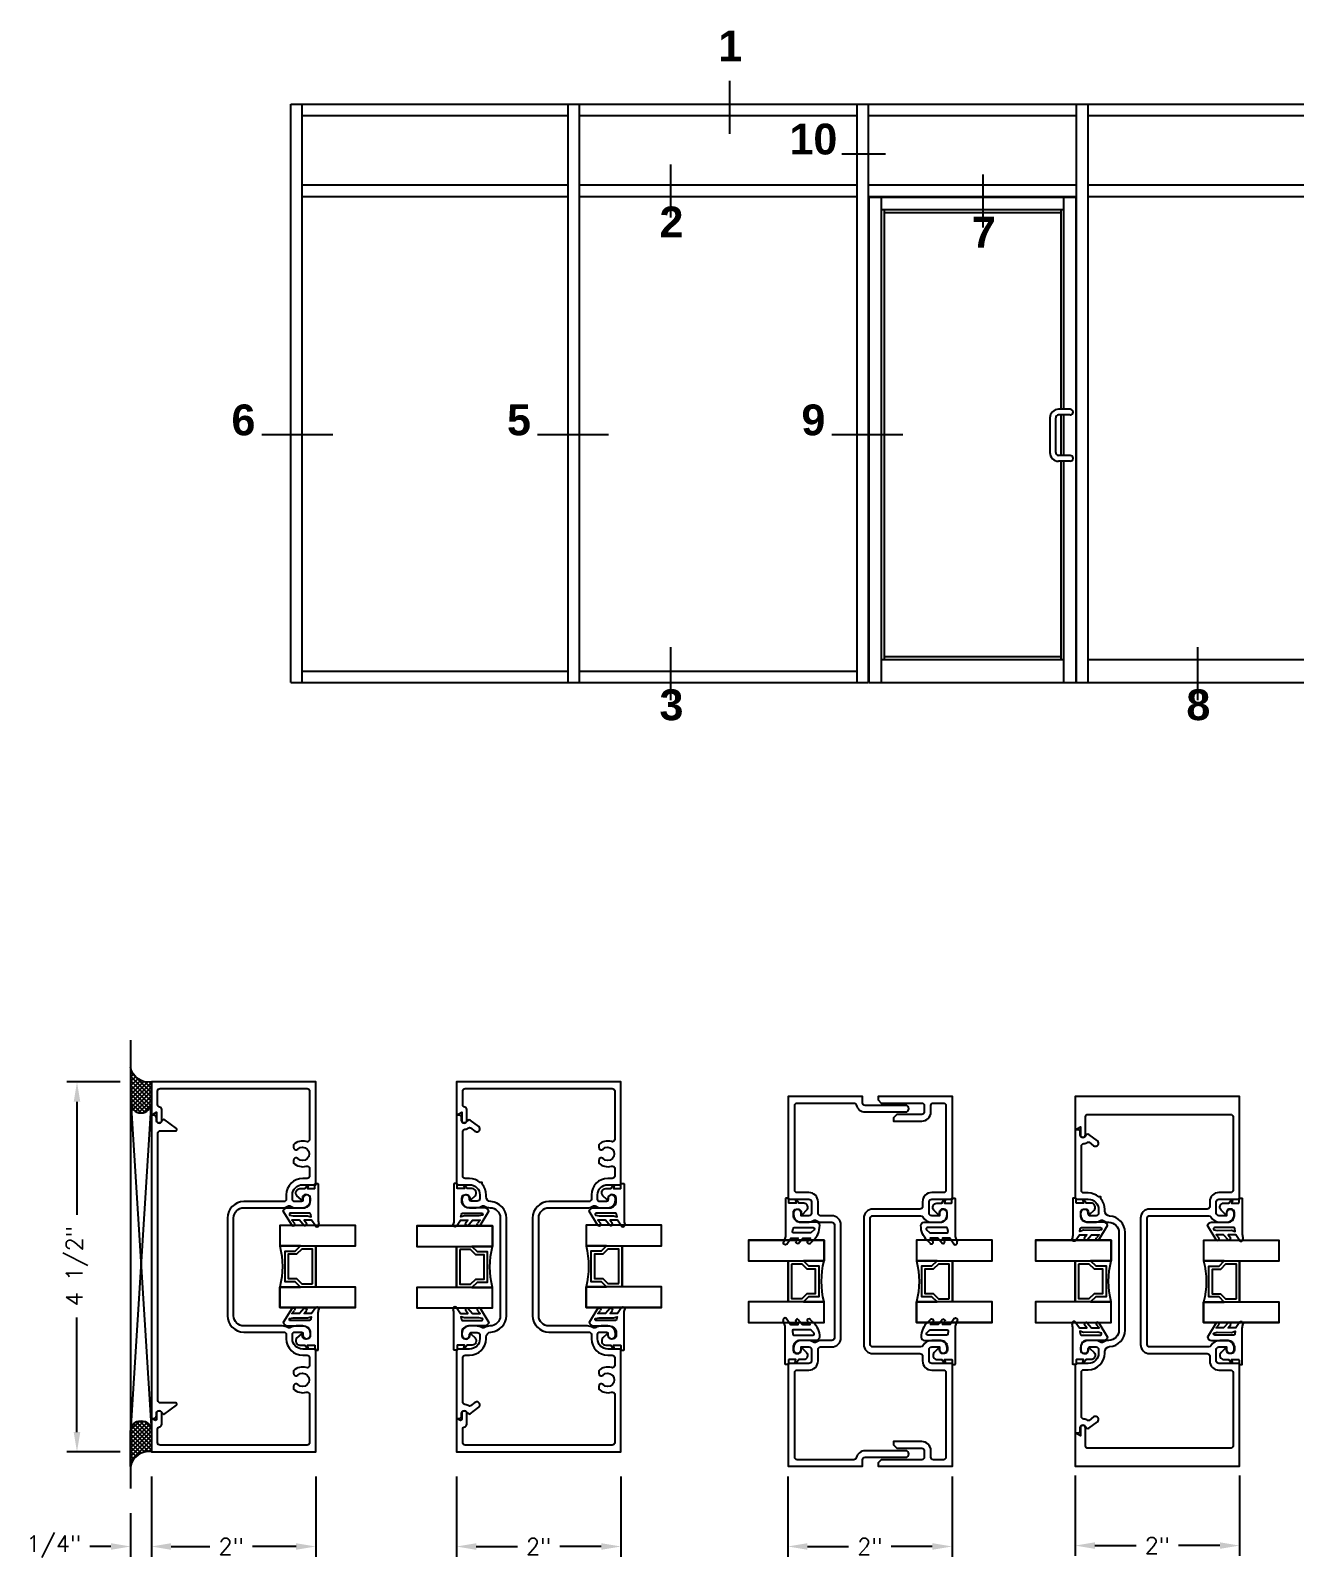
# Model space of a CAD drawing. Extents: x 0 to 139, y -24 to 89.
# Drawn here: x 30.022 to 33.866, y -4.443 to 0.202 of the extents above; entities that cross this region are included whole.
import ezdxf
from ezdxf.enums import TextEntityAlignment as Align

# ---------------------------------------------------------------- set-up
doc = ezdxf.new("R2010")
doc.units = 0
doc.header["$MEASUREMENT"] = 0
doc.layers.get('DEFPOINTS').update_dxf_attribs({"linetype": 'CONTINUOUS'})
for name, color, linetype in [('R-ANNO-DIMS', 3, 'CONTINUOUS'), ('R-ANNO-TEXT', 6, 'CONTINUOUS'), ('R-DET1', 4, 'CONTINUOUS'), ('R-DET2', 2, 'CONTINUOUS'), ('R-DET3', 5, 'CONTINUOUS'), ('R-OTLN', 1, 'CONTINUOUS'), ('R-PAT1', 5, 'CONTINUOUS')]:
    doc.layers.add(name, color=color, linetype=linetype)
doc.styles.get("Standard").update_dxf_attribs({"font": 'simplex'})
doc.styles.add('STYLE1', font='arialbd.ttf')
doc.dimstyles.new('1-4SIZE', dxfattribs={"dimtxt": 0.05, "dimasz": 0.06, "dimexe": 0.03125, "dimexo": 0.03125, "dimgap": 0.03125, "dimtad": 0, "dimdec": 5, "dimlfac": 4, "dimzin": 4, "dimtxsty": 'STANDARD', "dimcen": 0, "dimclrd": 256, "dimclre": 256, "dimclrt": 256, "dimazin": 3, "dimtfac": 1, "dimtdec": 5, "dimtofl": 0, "dimtmove": 0, "dimatfit": 3, "dimtolj": 1, "dimtzin": 4})
pattern_1 = [(45, (30.002641, -4.777659), (-0.006629126, 0.006629126), []), (135, (30.002641, -4.777659), (-0.006629126, -0.006629126), [])]

# ---------------------------------------------------------------- blocks, each defined once
blk = doc.blocks.new('*D203')
at = {"layer": 'DEFPOINTS', "color": 0}
for p in [(30.3893, -4.1659), (30.326, -4.2774), (30.3893, -4.4101)]:
    blk.add_point(p, dxfattribs=at)
at = {"layer": 'R-ANNO-DIMS'}
for p, q in [((30.3893, -4.1972), (30.3893, -4.4413)), ((30.326, -4.3086), (30.326, -4.4413)), ((30.266, -4.4101), (30.2022, -4.4101)), ((30.4493, -4.4101), (30.5093, -4.4101))]:
    blk.add_line(p, q, dxfattribs=at)
for points in [[(30.266, -4.4001), (30.266, -4.4201), (30.326, -4.4101)], [(30.4493, -4.4001), (30.4493, -4.4201), (30.3893, -4.4101)]]:
    blk.add_solid(points, dxfattribs=at)
at = {"layer": 'R-ANNO-DIMS', "insert": (30.0923, -4.4101), "char_height": 0.05, "attachment_point": 5}
blk.add_mtext('\\A1;1/4"', dxfattribs=at)
blk = doc.blocks.new('*D183')
at = {"layer": 'DEFPOINTS', "color": 0}
for p in [(30.3893, -4.1659), (30.8893, -4.1659), (30.8893, -4.4101)]:
    blk.add_point(p, dxfattribs=at)
at = {"layer": 'R-ANNO-DIMS'}
for p, q in [((30.3893, -4.1972), (30.3893, -4.4413)), ((30.8893, -4.1972), (30.8893, -4.4413)), ((30.4493, -4.4101), (30.5673, -4.4101)), ((30.8293, -4.4101), (30.6965, -4.4101))]:
    blk.add_line(p, q, dxfattribs=at)
for points in [[(30.4493, -4.4001), (30.4493, -4.4201), (30.3893, -4.4101)], [(30.8293, -4.4001), (30.8293, -4.4201), (30.8893, -4.4101)]]:
    blk.add_solid(points, dxfattribs=at)
at = {"layer": 'R-ANNO-DIMS', "insert": (30.6319, -4.4101), "char_height": 0.05, "attachment_point": 5}
blk.add_mtext('\\A1;2"', dxfattribs=at)
blk = doc.blocks.new('*D184')
at = {"layer": 'DEFPOINTS', "color": 0}
for p in [(30.326, -2.9969), (30.1629, -4.1219), (30.326, -4.1219)]:
    blk.add_point(p, dxfattribs=at)
at = {"layer": 'R-ANNO-DIMS'}
for p, q in [((30.2947, -2.9969), (30.1316, -2.9969)), ((30.1629, -3.0569), (30.1629, -3.401)), ((30.1629, -4.0619), (30.1629, -3.7135)), ((30.2947, -4.1219), (30.1316, -4.1219))]:
    blk.add_line(p, q, dxfattribs=at)
for points in [[(30.1529, -3.0569), (30.1729, -3.0569), (30.1629, -2.9969)], [(30.1529, -4.0619), (30.1729, -4.0619), (30.1629, -4.1219)]]:
    blk.add_solid(points, dxfattribs=at)
at = {"layer": 'R-ANNO-DIMS', "insert": (30.1629, -3.5573), "char_height": 0.05, "attachment_point": 5, "rotation": 90}
blk.add_mtext('\\A1;4 1/2"', dxfattribs=at)
blk = doc.blocks.new('*D185')
at = {"layer": 'DEFPOINTS', "color": 0}
for p in [(31.3174, -4.1659), (31.8174, -4.1659), (31.8174, -4.4101)]:
    blk.add_point(p, dxfattribs=at)
at = {"layer": 'R-ANNO-DIMS'}
for p, q in [((31.3174, -4.1972), (31.3174, -4.4413)), ((31.8174, -4.1972), (31.8174, -4.4413)), ((31.3774, -4.4101), (31.5028, -4.4101)), ((31.7574, -4.4101), (31.632, -4.4101))]:
    blk.add_line(p, q, dxfattribs=at)
for points in [[(31.3774, -4.4001), (31.3774, -4.4201), (31.3174, -4.4101)], [(31.7574, -4.4001), (31.7574, -4.4201), (31.8174, -4.4101)]]:
    blk.add_solid(points, dxfattribs=at)
at = {"layer": 'R-ANNO-DIMS', "insert": (31.5674, -4.4101), "char_height": 0.05, "attachment_point": 5}
blk.add_mtext('\\A1;2"', dxfattribs=at)
blk = doc.blocks.new('P2728')
at = {"layer": 'R-DET2'}
blk.add_lwpolyline([(0.442, -0.028), (0.406, -0.064, -0.209411), (0.222, -0.144, -0.414214), (0.182, -0.104), (0.182, 0.096, 0.414214), (0.102, 0.176), (0.064, 0.176, 0.388879), (0.024, 0.139), (0.023, 0.123, 0.440011), (0.063, 0.08), (0.077, 0.08, -0.668179), (0.084, 0.063), (0.035, 0.015, -0.668179), (-0.05, 0.05), (-0.05, 0.109), (-0.09, 0.137, -0.836323), (-0.083, 0.151), (-0.05, 0.142), (-0.05, 0.226, 0.414214), (-0.056, 0.232), (-0.106, 0.232, -0.414214), (-0.112, 0.238), (-0.112, 0.266, -0.414214), (-0.106, 0.272), (0.332, 0.272, 0.082176), (0.38, 0.28), (0.426, 0.297)], format="xyb", dxfattribs=at)
blk.add_lwpolyline([(0.26, 0.181, 0.372312), (0.247, 0.166), (0.247, -0.064, 0.668179), (0.273, -0.075), (0.307, -0.041, 0.198912), (0.311, -0.03), (0.311, 0.171, 0.457395), (0.294, 0.186)], format="xyb", close=True, dxfattribs=at)
for points in [[(0.45, 0.257), (0.376, 0.208), (0.376, 0.117), (0.418, 0.148)], [(0.443, 0.118), (0.376, 0.061), (0.376, -0.031), (0.414, 0.001)]]:
    blk.add_lwpolyline(points, dxfattribs=at)
at = {"layer": 'R-DET2', "ltscale": 0.1}
for centre, radius, start, end in [((0.433, 0.274), 0.0237, 292.2345, 112.2345), ((0.427, -0.015), 0.0199, 310.2978, 130.2978), ((0.414, 0.118), 0.0297, 360, 81.5397)]:
    blk.add_arc(centre, radius, start, end, dxfattribs=at)
blk = doc.blocks.new('*D218')
at = {"layer": 'DEFPOINTS', "color": 0}
for p in [(32.3247, -4.1659), (32.8247, -4.1659), (32.8247, -4.41)]:
    blk.add_point(p, dxfattribs=at)
at = {"layer": 'R-ANNO-DIMS'}
for p, q in [((32.3247, -4.1971), (32.3247, -4.4413)), ((32.8247, -4.1971), (32.8247, -4.4413)), ((32.3847, -4.41), (32.5101, -4.41)), ((32.7647, -4.41), (32.6393, -4.41))]:
    blk.add_line(p, q, dxfattribs=at)
for points in [[(32.3847, -4.4), (32.3847, -4.42), (32.3247, -4.41)], [(32.7647, -4.4), (32.7647, -4.42), (32.8247, -4.41)]]:
    blk.add_solid(points, dxfattribs=at)
at = {"layer": 'R-ANNO-DIMS', "insert": (32.5747, -4.41), "char_height": 0.05, "attachment_point": 5}
blk.add_mtext('\\A1;2"', dxfattribs=at)
blk = doc.blocks.new('*D219')
at = {"layer": 'DEFPOINTS', "color": 0}
for p in [(33.1994, -4.1632), (33.6994, -4.1632), (33.6994, -4.4073)]:
    blk.add_point(p, dxfattribs=at)
at = {"layer": 'R-ANNO-DIMS'}
for p, q in [((33.1994, -4.1944), (33.1994, -4.4386)), ((33.6994, -4.1944), (33.6994, -4.4386)), ((33.2594, -4.4073), (33.3848, -4.4073)), ((33.6394, -4.4073), (33.514, -4.4073))]:
    blk.add_line(p, q, dxfattribs=at)
for points in [[(33.2594, -4.3973), (33.2594, -4.4173), (33.1994, -4.4073)], [(33.6394, -4.3973), (33.6394, -4.4173), (33.6994, -4.4073)]]:
    blk.add_solid(points, dxfattribs=at)
at = {"layer": 'R-ANNO-DIMS', "insert": (33.4494, -4.4073), "char_height": 0.05, "attachment_point": 5}
blk.add_mtext('\\A1;2"', dxfattribs=at)
blk = doc.blocks.new('DOOR_ELEVATION')
at = {"layer": 'R-OTLN'}
for p, q in [((101.0679, -1.628), (101.0679, 0.132)), ((101.0679, 0.132), (104.4078, 0.132)), ((101.1031, -1.628), (101.1031, 0.132)), ((101.1031, 0.0968), (101.9117, 0.0968)), ((101.9117, -1.628), (101.9117, 0.132)), ((101.9469, -1.628), (101.9469, 0.132)), ((101.9469, 0.0968), (102.7906, 0.0968)), ((102.7906, -1.628), (102.7906, 0.132)), ((102.8258, -1.628), (102.8258, 0.132)), ((102.8258, 0.0968), (103.4586, 0.0968)), ((103.4586, -1.628), (103.4586, 0.132)), ((103.4937, -1.628), (103.4937, 0.132)), ((103.4937, 0.0968), (104.3375, 0.0968)), ((104.3375, -1.628), (104.3375, 0.132)), ((104.4078, -1.628), (104.4078, 0.132)), ((101.1031, -0.1141), (101.9117, -0.1141)), ((101.9469, -0.1141), (102.7906, -0.1141)), ((102.8258, -0.1141), (103.4586, -0.1141)), ((103.4937, -0.1141), (104.3375, -0.1141)), ((101.1031, -0.1493), (101.9117, -0.1493)), ((101.9469, -0.1493), (102.7906, -0.1493)), ((102.8258, -0.1493), (103.4586, -0.1493)), ((102.828, -0.1515), (103.4575, -0.1515)), ((102.828, -1.628), (102.828, -0.1515)), ((102.8653, -1.628), (102.8653, -0.1515)), ((103.4201, -0.7964), (103.4201, -0.1515)), ((103.4575, -1.628), (103.4575, -0.1515)), ((103.4937, -0.1493), (104.3375, -0.1493)), ((102.8653, -0.1888), (103.4201, -0.1888)), ((102.8741, -1.5577), (102.8741, -0.1888)), ((102.8741, -0.1976), (103.4113, -0.1976)), ((103.4113, -0.7964), (103.4113, -0.1888)), ((103.3773, -0.8227), (103.3773, -0.9282)), ((103.3948, -0.8227), (103.3948, -0.9282)), ((103.4388, -0.7964), (103.4036, -0.7964)), ((103.4388, -0.8139), (103.4036, -0.8139)), ((103.4113, -0.937), (103.4113, -0.8139)), ((103.4201, -0.937), (103.4201, -0.8139)), ((103.4388, -0.937), (103.4036, -0.937)), ((103.4388, -0.9546), (103.4036, -0.9546)), ((103.4113, -1.5577), (103.4113, -0.9546)), ((103.4201, -1.628), (103.4201, -0.9546)), ((102.8653, -1.5577), (103.4201, -1.5577)), ((102.8741, -1.5489), (103.4113, -1.5489)), ((103.4937, -1.5577), (104.3375, -1.5577)), ((101.1031, -1.5929), (101.9117, -1.5929)), ((101.9469, -1.5929), (102.7906, -1.5929)), ((101.0679, -1.628), (102.8258, -1.628)), ((102.828, -1.628), (103.4575, -1.628)), ((103.4586, -1.628), (104.4078, -1.628))]:
    blk.add_line(p, q, dxfattribs=at)
for centre, radius, start, end in [((103.4036, -0.8227), 0.0264, 90, 180), ((103.4036, -0.8227), 0.00879, 90, 180), ((103.4388, -0.8051), 0.00879, 270, 90), ((103.4036, -0.9282), 0.0264, 180, 270), ((103.4036, -0.9282), 0.00879, 180, 270), ((103.4388, -0.9458), 0.00879, 270, 90)]:
    blk.add_arc(centre, radius, start, end, dxfattribs=at)
blk = doc.blocks.new('P2728_COMPRESS')
at = {"layer": 'R-DET2'}
blk.add_lwpolyline([(176.266, 42.927), (176.372, 42.753, -0.301952), (176.324, 42.713), (176.124, 42.713, 0.414214), (176.044, 42.633), (176.044, 42.594, 0.388879), (176.081, 42.554), (176.097, 42.553, 0.440011), (176.14, 42.593), (176.14, 42.607, -0.668179), (176.157, 42.614), (176.206, 42.566, -0.668179), (176.17, 42.48), (176.111, 42.48), (176.083, 42.441, -0.836323), (176.069, 42.447), (176.078, 42.48), (175.994, 42.48, 0.414214), (175.988, 42.474), (175.988, 42.424, -0.414214), (175.982, 42.418), (175.954, 42.418, -0.414214), (175.948, 42.424), (175.948, 42.862, 0.083245), (175.94, 42.911), (175.94, 42.911)], format="xyb", dxfattribs=at)
for points in [[(175.978, 42.937), (176.028, 42.864), (176.119, 42.864), (176.088, 42.905)], [(176.117, 42.931), (176.175, 42.864), (176.267, 42.864), (176.235, 42.902)]]:
    blk.add_lwpolyline(points, dxfattribs=at)
blk.add_lwpolyline([(176.039, 42.79, 0.372312), (176.054, 42.778), (176.284, 42.778, 0.668179), (176.295, 42.803), (176.252, 42.812), (176.078, 42.811), (176.034, 42.824)], format="xyb", close=True, dxfattribs=at)
at = {"layer": 'R-DET2', "ltscale": 0.1}
for centre, radius, start, end in [((175.962, 42.92), 0.0237, 22.2345, 202.2345), ((176.117, 42.901), 0.0297, 90, 171.5397), ((176.251, 42.914), 0.0199, 40.2978, 220.2978)]:
    blk.add_arc(centre, radius, start, end, dxfattribs=at)

msp = doc.modelspace()

# ---------------------------------------------------------------- hatches: boundary and pattern name
at = {"layer": 'R-PAT1'}
h = msp.add_hatch(dxfattribs=at)
h.set_pattern_fill('ANSI37', color=256, scale=0.075, style=0)
h.set_pattern_definition(pattern_1)
h.paths.add_polyline_path([(30.3259751, -3.0593874), (30.3259751, -2.9522378, 0.406088976), (30.3892877, -2.9968874), (30.3892877, -3.0593874), (30.3890414, -3.063329, -0.939451221)])
h = msp.add_hatch(dxfattribs=at)
h.set_pattern_fill('ANSI37', color=256, scale=0.075, style=0)
h.set_pattern_definition(pattern_1)
h.paths.add_polyline_path([(30.3259751, -4.166537, -0.406088976), (30.3892877, -4.1218874), (30.3892877, -4.0593874), (30.3890414, -4.0554458, 0.939451221), (30.3259751, -4.0593874)])

# ---------------------------------------------------------------- linework, layer by layer
at = {"layer": 'R-ANNO-TEXT'}
for p, q in [((32.147298, 0.0490652), (32.147298, -0.1123462)), ((32.6223578, -0.1742968), (32.4894355, -0.1742968)), ((31.9684718, -0.2054228), (31.9684718, -0.3668342)), ((32.9184492, -0.2365615), (32.9184492, -0.397973)), ((30.9415149, -1.0286541), (30.7251806, -1.0286541)), ((31.779637, -1.0286541), (31.5633027, -1.0286541)), ((32.6752352, -1.0286541), (32.4589009, -1.0286541)), ((31.9684718, -1.6739952), (31.9684718, -1.8354066)), ((33.5711374, -1.6739952), (33.5711374, -1.8354066))]:
    msp.add_line(p, q, dxfattribs=at)
at = {"layer": 'R-DET1', "color": 5}
msp.add_line((30.3259751, -2.8693475), (30.3259751, -4.2333475), dxfattribs=at)
at = {"layer": 'R-DET1', "color": 4, "linetype": 'CONTINUOUS'}
msp.add_lwpolyline([(30.4092877, -3.5593874), (30.4092878, -3.1531374, -0.414213562), (30.4170378, -3.1453874), (30.4635378, -3.1453874, 0.722145632), (30.4657768, -3.1386291), (30.4274981, -3.1101374), (30.4180178, -3.1196176, -0.668184624), (30.4047877, -3.1141376), (30.4047877, -3.1061374, 0.414216407), (30.3970378, -3.0983874), (30.3892877, -3.0983874), (30.3892877, -3.5593874), (30.3892877, -4.0203874), (30.3970378, -4.0203874, 0.414216407), (30.4047877, -4.0126374), (30.4047877, -4.0046372, -0.668184624), (30.4180178, -3.9991572), (30.4274981, -4.0086374), (30.4657768, -3.9801457, 0.722145632), (30.4635378, -3.9733874), (30.4170378, -3.9733874, -0.414213562), (30.4092878, -3.9656374)], format="xyb", close=True, dxfattribs=at)
at = {"layer": 'R-DET1'}
for points in [[(31.394088, -3.7440874, 0.145286571), (31.377213, -3.7391374), (31.357138, -3.7391374, 0.415053763), (31.333888, -3.7623874), (31.333888, -3.7665124, 1.012901092), (31.357138, -3.7662124), (31.357138, -3.7641374, -0.414213562), (31.362138, -3.7591374), (31.380638, -3.7591374, -0.416132723), (31.388388, -3.7668874), (31.388388, -3.7781374, -0.414213562), (31.357138, -3.8093874), (31.322388, -3.8093874, 0.414213562), (31.317388, -3.8143874), (31.317388, -4.0178874, 0.414213562), (31.319888, -4.0203874), (31.325138, -4.0203874, 0.412903226), (31.332888, -4.0126374), (31.332888, -4.0046374, -0.669038966), (31.346113, -3.9991374), (31.3525321, -4.0055734, 0.372650912), (31.3590587, -4.0060526), (31.385263, -3.9865374, 0.238328156), (31.388388, -3.9803374), (31.388388, -3.9795124, 0.615742841), (31.373413, -3.9719874), (31.359488, -3.9823624, -0.3082191), (31.355188, -3.9824874, 0.121337447), (31.343138, -3.9782374, -0.384292738), (31.336138, -3.9705374), (31.336138, -3.8356374, -0.416670611), (31.343638, -3.8281374), (31.357138, -3.8281374, 0.414213562), (31.407138, -3.7781374), (31.407138, -3.7732938, -0.398640607), (31.4218098, -3.757816, 0.398640607), (31.469138, -3.7078874), (31.469138, -3.4108874, 0.398640607), (31.4218098, -3.3609588, -0.398640607), (31.407138, -3.345481), (31.407138, -3.3406374, 0.178683048), (31.395145, -3.3081494), (31.395145, -3.3026304), (31.389626, -3.3026304, 0.178683048), (31.357138, -3.2906374), (31.343638, -3.2906374, -0.413333333), (31.336138, -3.2831374), (31.336138, -3.1482124, -0.384292738), (31.343138, -3.1405124, 0.125027091), (31.355188, -3.1362624, -0.3082191), (31.359488, -3.1363874), (31.373413, -3.1467624, 0.615742841), (31.388388, -3.1392374), (31.388388, -3.1384374, 0.239176885), (31.385263, -3.1322124), (31.3590536, -3.1127154, 0.372121531), (31.3525338, -3.1131916), (31.346113, -3.1196124, -0.667873573), (31.332888, -3.1141374), (31.332888, -3.1061374, 0.416132723), (31.325138, -3.0983874), (31.319888, -3.0983874, 0.414213562), (31.317388, -3.1008874), (31.317388, -3.3043874, 0.414213562), (31.322388, -3.3093874), (31.357138, -3.3093874, -0.414213562), (31.388388, -3.3406374), (31.388388, -3.3518874, -0.412903226), (31.380638, -3.3596374), (31.362138, -3.3596374, -0.414213562), (31.357138, -3.3546374), (31.357138, -3.3525374, 1.011839456), (31.333888, -3.3522624), (31.333888, -3.3563874, 0.413978903), (31.357138, -3.3796374), (31.377213, -3.3796374, 0.143865672), (31.394088, -3.3746624, -0.292539715), (31.402463, -3.3746624, 0.142565659), (31.4192769, -3.3796372, -0.412912468), (31.450388, -3.4108869), (31.450388, -3.7078875, -0.413515847), (31.4192125, -3.7391374, 0.143455795), (31.402463, -3.7440874, -0.292539715)], [(33.2760783, -3.7881367, 0.145286571), (33.2592033, -3.7831867), (33.2391283, -3.7831867, 0.415053763), (33.2158783, -3.8064367), (33.2158783, -3.8105617, 1.012901092), (33.2391283, -3.8102617), (33.2391283, -3.8081867, -0.414213562), (33.2441283, -3.8031867), (33.2626283, -3.8031867, -0.416132723), (33.2703783, -3.8109367), (33.2703783, -3.8221867, -0.414213562), (33.2391283, -3.8534367), (33.2043783, -3.8534367, 0.414213562), (33.1993783, -3.8584367), (33.1993783, -4.0619367, 0.414213562), (33.2018783, -4.0644367), (33.2071283, -4.0644367, 0.412903226), (33.2148783, -4.0566867), (33.2148783, -4.0486867, -0.669038966), (33.2281033, -4.0431867), (33.2345223, -4.0496227, 0.372650912), (33.241049, -4.0501019), (33.2672533, -4.0305867, 0.238328156), (33.2703783, -4.0243867), (33.2703783, -4.0235617, 0.615742841), (33.2554033, -4.0160367), (33.2414783, -4.0264117, -0.3082191), (33.2371783, -4.0265367, 0.121337447), (33.2251283, -4.0222867, -0.384292738), (33.2181283, -4.0145867), (33.2181283, -3.8796867, -0.416670611), (33.2256283, -3.8721867), (33.2391283, -3.8721867, 0.414213562), (33.2891283, -3.8221867), (33.2891283, -3.8173431, -0.398640607), (33.3038, -3.8018652, 0.398640607), (33.3511283, -3.7519367), (33.3511283, -3.4549367, 0.398640607), (33.3038, -3.4050081, -0.398640607), (33.2891283, -3.3895302), (33.2891283, -3.3846867, 0.178683048), (33.2771353, -3.3521987), (33.2771353, -3.3466797), (33.2716163, -3.3466797, 0.178683048), (33.2391283, -3.3346867), (33.2256283, -3.3346867, -0.413333333), (33.2181283, -3.3271867), (33.2181283, -3.1922617, -0.384292738), (33.2251283, -3.1845617, 0.125027091), (33.2371783, -3.1803117, -0.3082191), (33.2414783, -3.1804367), (33.2554033, -3.1908117, 0.615742841), (33.2703783, -3.1832867), (33.2703783, -3.1824867, 0.239176885), (33.2672533, -3.1762617), (33.2410439, -3.1567647, 0.372121531), (33.2345241, -3.1572409), (33.2281033, -3.1636617, -0.667873573), (33.2148783, -3.1581867), (33.2148783, -3.1501867, 0.416132723), (33.2071283, -3.1424367), (33.2018783, -3.1424367, 0.414213562), (33.1993783, -3.1449367), (33.1993783, -3.3484367, 0.414213562), (33.2043783, -3.3534367), (33.2391283, -3.3534367, -0.414213562), (33.2703783, -3.3846867), (33.2703783, -3.3959367, -0.412903226), (33.2626283, -3.4036867), (33.2441283, -3.4036867, -0.414213562), (33.2391283, -3.3986867), (33.2391283, -3.3965867, 1.011839456), (33.2158783, -3.3963117), (33.2158783, -3.4004367, 0.413978903), (33.2391283, -3.4236867), (33.2592033, -3.4236867, 0.143865672), (33.2760783, -3.4187117, -0.292539715), (33.2844533, -3.4187117, 0.142565659), (33.3012672, -3.4236864, -0.412912468), (33.3323783, -3.4549361), (33.3323783, -3.7519368, -0.413515847), (33.3012027, -3.7831867, 0.143455795), (33.2844533, -3.7881367, -0.292539715)]]:
    msp.add_lwpolyline(points, format="xyb", close=True, dxfattribs=at)
at = {"layer": 'R-DET2'}
for points in [[(31.0097128, -3.683183), (31.0097128, -3.620683), (30.7799127, -3.620683), (30.7799127, -3.683183), (31.0097128, -3.683183), (30.7799127, -3.683183), (30.7799127, -3.620683), (30.8424127, -3.620683), (30.8269127, -3.605183), (30.7956627, -3.605183), (30.7956627, -3.511183), (30.8269127, -3.511183), (30.8424127, -3.495683), (30.8894127, -3.495683), (30.8894127, -3.620683), (30.8894127, -3.495683), (31.0097128, -3.495683), (31.0097128, -3.433183), (30.7799127, -3.433183), (30.7799127, -3.495683), (30.8424127, -3.495683), (30.7799127, -3.495683, -0.123310184), (30.7799127, -3.620683, 1.56900442)], [(31.1969628, -3.4345091), (31.1969628, -3.4970091), (31.4267629, -3.4970091), (31.4267629, -3.4345091), (31.1969628, -3.4345091), (31.4267629, -3.4345091), (31.4267629, -3.4970091), (31.3642629, -3.4970091), (31.3797629, -3.5125091), (31.4110129, -3.5125091), (31.4110129, -3.6065091), (31.3797629, -3.6065091), (31.3642629, -3.6220091), (31.3172629, -3.6220091), (31.3172629, -3.4970091), (31.3172629, -3.6220091), (31.1969628, -3.6220091), (31.1969628, -3.6845091), (31.4267629, -3.6845091), (31.4267629, -3.6220091), (31.3642629, -3.6220091), (31.4267629, -3.6220091, -0.123310184), (31.4267629, -3.4970091, 1.56900442)], [(31.9410302, -3.6828935), (31.9410303, -3.6203935), (31.7112301, -3.6203935), (31.7112301, -3.6828935), (31.9410303, -3.6828935), (31.7112301, -3.6828935), (31.7112301, -3.6203935), (31.7737301, -3.6203935), (31.7582301, -3.6048935), (31.7269801, -3.6048935), (31.7269801, -3.5108935), (31.7582301, -3.5108935), (31.7737301, -3.4953935), (31.8207301, -3.4953935), (31.8207301, -3.6203935), (31.8207301, -3.4953935), (31.9410303, -3.4953935), (31.9410303, -3.4328935), (31.7112301, -3.4328935), (31.7112301, -3.4953935), (31.7737301, -3.4953935), (31.7112301, -3.4953935, -0.123310184), (31.7112301, -3.6203935, 1.56900442)], [(32.2055348, -3.4784327), (32.2055347, -3.5409327), (32.4353349, -3.5409327), (32.4353349, -3.4784327), (32.2055347, -3.4784327), (32.4353349, -3.4784327), (32.4353349, -3.5409327), (32.3728349, -3.5409327), (32.3883349, -3.5564327), (32.4195849, -3.5564327), (32.4195849, -3.6504327), (32.3883349, -3.6504327), (32.3728349, -3.6659327), (32.3258349, -3.6659327), (32.3258349, -3.5409327), (32.3258349, -3.6659327), (32.2055347, -3.6659327), (32.2055347, -3.7284327), (32.4353349, -3.7284327), (32.4353349, -3.6659327), (32.3728349, -3.6659327), (32.4353349, -3.6659327, -0.123310184), (32.4353349, -3.5409327, 1.56900442)], [(32.9463849, -3.7286583), (32.946385, -3.6661583), (32.7165848, -3.6661583), (32.7165848, -3.7286583), (32.946385, -3.7286583), (32.7165848, -3.7286583), (32.7165848, -3.6661583), (32.7790848, -3.6661583), (32.7635848, -3.6506583), (32.7323348, -3.6506583), (32.7323348, -3.5566583), (32.7635848, -3.5566583), (32.7790848, -3.5411583), (32.8260848, -3.5411583), (32.8260848, -3.6661583), (32.8260848, -3.5411583), (32.946385, -3.5411583), (32.946385, -3.4786583), (32.7165848, -3.4786583), (32.7165848, -3.5411583), (32.7790848, -3.5411583), (32.7165848, -3.5411583, -0.123310184), (32.7165848, -3.6661583, 1.56900442)], [(33.0789531, -3.4784103), (33.0789531, -3.5409103), (33.3087532, -3.5409103), (33.3087532, -3.4784103), (33.0789531, -3.4784103), (33.3087532, -3.4784103), (33.3087532, -3.5409103), (33.2462532, -3.5409103), (33.2617532, -3.5564103), (33.2930032, -3.5564103), (33.2930032, -3.6504103), (33.2617532, -3.6504103), (33.2462532, -3.6659103), (33.1992532, -3.6659103), (33.1992532, -3.5409103), (33.1992532, -3.6659103), (33.0789531, -3.6659103), (33.0789531, -3.7284103), (33.3087532, -3.7284103), (33.3087532, -3.6659103), (33.2462532, -3.6659103), (33.3087532, -3.6659103, -0.123310184), (33.3087532, -3.5409103, 1.56900442)], [(33.8198033, -3.7290517), (33.8198034, -3.6665517), (33.5900032, -3.6665517), (33.5900032, -3.7290517), (33.8198034, -3.7290517), (33.5900032, -3.7290517), (33.5900032, -3.6665517), (33.6525032, -3.6665517), (33.6370032, -3.6510517), (33.6057532, -3.6510517), (33.6057532, -3.5570517), (33.6370032, -3.5570517), (33.6525032, -3.5415517), (33.6995032, -3.5415517), (33.6995032, -3.6665517), (33.6995032, -3.5415517), (33.8198034, -3.5415517), (33.8198034, -3.4790517), (33.5900032, -3.4790517), (33.5900032, -3.5415517), (33.6525032, -3.5415517), (33.5900032, -3.5415517, -0.123310184), (33.5900032, -3.6665517, 1.56900442)]]:
    msp.add_lwpolyline(points, format="xyb", dxfattribs=at)
for points in [[(30.8794127, -3.610683), (30.8794127, -3.505683), (30.8465548, -3.505683), (30.8310548, -3.521183), (30.8056627, -3.521183), (30.8056627, -3.595183), (30.8310548, -3.595183), (30.8465548, -3.610683), (30.8794127, -3.610683)], [(31.3272629, -3.5070091), (31.3272629, -3.6120091), (31.3601208, -3.6120091), (31.3756208, -3.5965091), (31.4010129, -3.5965091), (31.4010129, -3.5225091), (31.3756208, -3.5225091), (31.3601208, -3.5070091), (31.3272629, -3.5070091)], [(31.8107301, -3.6103935), (31.8107301, -3.5053935), (31.7778723, -3.5053935), (31.7623723, -3.5208935), (31.7369801, -3.5208935), (31.7369801, -3.5948935), (31.7623723, -3.5948935), (31.7778723, -3.6103935), (31.8107301, -3.6103935)], [(32.3358349, -3.5509327), (32.3358349, -3.6559327), (32.3686927, -3.6559327), (32.3841927, -3.6404327), (32.4095849, -3.6404327), (32.4095849, -3.5664327), (32.3841927, -3.5664327), (32.3686927, -3.5509327), (32.3358349, -3.5509327)], [(32.8160848, -3.6561583), (32.8160848, -3.5511583), (32.783227, -3.5511583), (32.767727, -3.5666583), (32.7423348, -3.5666583), (32.7423348, -3.6406583), (32.767727, -3.6406583), (32.783227, -3.6561583), (32.8160848, -3.6561583)], [(33.2092532, -3.5509103), (33.2092532, -3.6559103), (33.2421111, -3.6559103), (33.2576111, -3.6404103), (33.2830032, -3.6404103), (33.2830032, -3.5664103), (33.2576111, -3.5664103), (33.2421111, -3.5509103), (33.2092532, -3.5509103)], [(33.6895032, -3.6565517), (33.6895032, -3.5515517), (33.6566454, -3.5515517), (33.6411454, -3.5670517), (33.6157532, -3.5670517), (33.6157532, -3.6410517), (33.6411454, -3.6410517), (33.6566454, -3.6565517), (33.6895032, -3.6565517)]]:
    msp.add_lwpolyline(points, dxfattribs=at)
at = {"layer": 'R-DET3'}
for p, q in [((30.3267877, -4.0593874), (30.3892877, -3.0593874)), ((30.3267877, -3.0593874), (30.3892877, -4.0593874))]:
    msp.add_line(p, q, dxfattribs=at)
at = {"layer": 'R-OTLN'}
for points in [[(30.8705377, -3.8358874), (30.8705403, -3.8584526, -0.504662087), (30.8605105, -3.8658606, 0.274614991), (30.8217901, -3.8752313), (30.8217901, -3.8829315, 0.267949192), (30.8256651, -3.8896432), (30.8257342, -3.8896831, 0.334270015), (30.8349863, -3.8885526, -2.352024806), (30.8349863, -3.9177222, 0.334270015), (30.8257342, -3.9165917), (30.8256651, -3.9166316, 0.267949192), (30.8217901, -3.9233433), (30.8217901, -3.9310435, 0.274614242), (30.8605104, -3.9404142, -0.504631265), (30.8705401, -3.9478215), (30.8705377, -4.0941375, -0.414208748), (30.8627877, -4.1018874), (30.4157877, -4.1018874, -0.414213562), (30.4080377, -4.0941374), (30.4080377, -4.0531884, -0.358249069), (30.4142877, -4.0455849, 0.358249069), (30.4205377, -4.0379814), (30.4205377, -4.0046379, 1.000029034), (30.4050377, -4.0046374), (30.4050377, -4.0229855, -0.577350003), (30.3994127, -4.0262331), (30.3892877, -4.0203874), (30.3892877, -4.1218874), (30.8892877, -4.1218874), (30.8892877, -3.8093874), (30.8495377, -3.8093874, -0.414213562), (30.8182877, -3.7781374), (30.8182877, -3.7656374, -0.414213562), (30.8260377, -3.7578874), (30.8457877, -3.7578874, -0.414213562), (30.8495377, -3.7616374), (30.8495377, -3.7665124, 1), (30.8727877, -3.7665124), (30.8727877, -3.7623874, 0.415053763), (30.8495377, -3.7391374), (30.8294627, -3.7391373, 0.143865672), (30.8125877, -3.7441123, -0.292539715), (30.8042127, -3.7441123, 0.14306262), (30.7873377, -3.7391373), (30.6705377, -3.7391372, -0.414213201), (30.6392877, -3.7078872), (30.6392877, -3.4108876, -0.414213201), (30.6705377, -3.3796376), (30.7873377, -3.3796375, 0.144487081), (30.8042127, -3.3746875, -0.292539715), (30.8125877, -3.3746875, 0.145286571), (30.8294627, -3.3796375), (30.8495377, -3.3796374, 0.413978903), (30.8727877, -3.3563874), (30.8727877, -3.3522624, 1), (30.8495377, -3.3522624), (30.8495377, -3.3571374, -0.414213562), (30.8457877, -3.3608874), (30.8260377, -3.3608874, -0.414213562), (30.8182877, -3.3531374), (30.8182877, -3.3406374, -0.414213562), (30.8495377, -3.3093874), (30.8892877, -3.3093874), (30.8892877, -2.9968874), (30.3892877, -2.9968874), (30.3892877, -3.0983874), (30.4050377, -3.0892942), (30.4050377, -3.1141374, 1.000029034), (30.4205377, -3.1141369), (30.4205377, -3.0807934, 0.358249069), (30.4142877, -3.0731899, -0.358249069), (30.4080377, -3.0655864), (30.4080377, -3.0246374, -0.414213562), (30.4157877, -3.0168874), (30.8627877, -3.0168874, -0.414213562), (30.8705377, -3.0246374), (30.8705377, -3.1709409, -0.504625958), (30.860508, -3.1783481, 0.274614113), (30.8217877, -3.1877188), (30.8217877, -3.195419, 0.267949192), (30.8256627, -3.2021307), (30.8257318, -3.2021706, 0.334270015), (30.8349839, -3.2010401, -2.352024806), (30.8349839, -3.2302097, 0.334270015), (30.8257318, -3.2290792), (30.8256627, -3.2291191, 0.267949192), (30.8217877, -3.2358308), (30.8217877, -3.243531, 0.274614113), (30.860508, -3.2529017, -0.504625958), (30.8705377, -3.2603089), (30.8705377, -3.2828874, -0.414213562), (30.8627877, -3.2906374), (30.8495377, -3.2906374, 0.414213562), (30.7995377, -3.3406374), (30.7995377, -3.3531377, -0.414213562), (30.7917877, -3.3608877), (30.6705377, -3.3608877, 0.414213562), (30.6205377, -3.4108877), (30.6205377, -3.7078872, 0.414213562), (30.6705377, -3.7578872), (30.7917877, -3.7578872, -0.414213562), (30.7995377, -3.7656372), (30.7995377, -3.7781374, 0.414213562), (30.8495377, -3.8281374), (30.8627877, -3.8281374, -0.414213562)], [(31.798638, -3.8358874), (31.7986405, -3.8584526, -0.504662087), (31.7886108, -3.8658606, 0.274614991), (31.7498904, -3.8752313), (31.7498904, -3.8829315, 0.267949192), (31.7537654, -3.8896432), (31.7538345, -3.8896831, 0.334270015), (31.7630866, -3.8885526, -2.352024806), (31.7630866, -3.9177222, 0.334270015), (31.7538345, -3.9165917), (31.7537654, -3.9166316, 0.267949192), (31.7498904, -3.9233433), (31.7498904, -3.9310435, 0.274614242), (31.7886107, -3.9404142, -0.504631265), (31.7986404, -3.9478215), (31.798638, -4.0941375, -0.414208748), (31.790888, -4.1018874), (31.343888, -4.1018874, -0.414213562), (31.336138, -4.0941374), (31.336138, -4.0531884, -0.358249069), (31.342388, -4.0455849, 0.358249069), (31.348638, -4.0379814), (31.348638, -4.0046379, 1.000029034), (31.333138, -4.0046374), (31.333138, -4.0229855, -0.577350003), (31.327513, -4.0262331), (31.317388, -4.0203874), (31.317388, -4.1218874), (31.817388, -4.1218874), (31.817388, -3.8093874), (31.777638, -3.8093874, -0.414213562), (31.746388, -3.7781374), (31.746388, -3.7656374, -0.414213562), (31.754138, -3.7578874), (31.773888, -3.7578874, -0.414213562), (31.777638, -3.7616374), (31.777638, -3.7665124, 1), (31.800888, -3.7665124), (31.800888, -3.7623874, 0.415053763), (31.777638, -3.7391374), (31.757563, -3.7391373, 0.143865672), (31.740688, -3.7441123, -0.292539715), (31.732313, -3.7441123, 0.14306262), (31.715438, -3.7391373), (31.598638, -3.7391372, -0.414213201), (31.567388, -3.7078872), (31.567388, -3.4108876, -0.414213201), (31.598638, -3.3796376), (31.715438, -3.3796375, 0.144487081), (31.732313, -3.3746875, -0.292539715), (31.740688, -3.3746875, 0.145286571), (31.757563, -3.3796375), (31.777638, -3.3796374, 0.413978903), (31.800888, -3.3563874), (31.800888, -3.3522624, 1), (31.777638, -3.3522624), (31.777638, -3.3571374, -0.414213562), (31.773888, -3.3608874), (31.754138, -3.3608874, -0.414213562), (31.746388, -3.3531374), (31.746388, -3.3406374, -0.414213562), (31.777638, -3.3093874), (31.817388, -3.3093874), (31.817388, -2.9968874), (31.317388, -2.9968874), (31.317388, -3.0983874), (31.333138, -3.0892942), (31.333138, -3.1141374, 1.000029034), (31.348638, -3.1141369), (31.348638, -3.0807934, 0.358249069), (31.342388, -3.0731899, -0.358249069), (31.336138, -3.0655864), (31.336138, -3.0246374, -0.414213562), (31.343888, -3.0168874), (31.790888, -3.0168874, -0.414213562), (31.798638, -3.0246374), (31.798638, -3.1709409, -0.504625958), (31.7886083, -3.1783481, 0.274614113), (31.749888, -3.1877188), (31.749888, -3.195419, 0.267949192), (31.753763, -3.2021307), (31.7538321, -3.2021706, 0.334270015), (31.7630842, -3.2010401, -2.352024806), (31.7630842, -3.2302097, 0.334270015), (31.7538321, -3.2290792), (31.753763, -3.2291191, 0.267949192), (31.749888, -3.2358308), (31.749888, -3.243531, 0.274614113), (31.7886083, -3.2529017, -0.504625958), (31.798638, -3.2603089), (31.798638, -3.2828874, -0.414213562), (31.790888, -3.2906374), (31.777638, -3.2906374, 0.414213562), (31.727638, -3.3406374), (31.727638, -3.3531377, -0.414213562), (31.719888, -3.3608877), (31.598638, -3.3608877, 0.414213562), (31.548638, -3.4108877), (31.548638, -3.7078872, 0.414213562), (31.598638, -3.7578872), (31.719888, -3.7578872, -0.414213562), (31.727638, -3.7656372), (31.727638, -3.7781374, 0.414213562), (31.777638, -3.8281374), (31.790888, -3.8281374, -0.414213562)], [(32.4589599, -3.7831867), (32.4282099, -3.7831867, 0.143878392), (32.4111849, -3.7882367, -0.295857988), (32.4027349, -3.7882367, 0.144680043), (32.3857099, -3.7831867), (32.3657099, -3.7831867, 0.412903226), (32.3424599, -3.8064367), (32.3424599, -3.8105617, 1), (32.3657099, -3.8105617), (32.3657099, -3.8031867), (32.3892099, -3.8031867, -0.416132723), (32.3969599, -3.8109367), (32.3969599, -3.8456867, -0.416132723), (32.3892099, -3.8534367), (32.3259599, -3.8534367), (32.3259599, -4.1659367), (32.5524599, -4.1659367), (32.5524599, -4.1464367, -0.412903226), (32.5602099, -4.1386867), (32.6832099, -4.1386867, 0.415), (32.6932099, -4.1286867, 0.415), (32.6832099, -4.1186867), (32.5602099, -4.1186867, 0.346473958), (32.5332349, -4.1399867, -0.348523163), (32.5256849, -4.1459367), (32.3537099, -4.1459367, -0.412903226), (32.3459599, -4.1381867), (32.3459599, -3.8811867, -0.412903226), (32.3537099, -3.8734367), (32.3892099, -3.8734367, 0.414414414), (32.4169599, -3.8456867), (32.4169599, -3.8109367, -0.412903226), (32.4247099, -3.8031867), (32.4589599, -3.8031867, 0.414414414), (32.4867099, -3.7754367), (32.4867099, -3.4314367, 0.414414414), (32.4589599, -3.4036867), (32.4247099, -3.4036867, -0.412903226), (32.4169599, -3.3959367), (32.4169599, -3.3611867, 0.414414414), (32.3892099, -3.3334367), (32.3537099, -3.3334367, -0.412903226), (32.3459599, -3.3256867), (32.3459599, -3.0686867, -0.412903226), (32.3537099, -3.0609367), (32.5256849, -3.0609367, -0.344434827), (32.5332349, -3.0668867, 0.347616023), (32.5602099, -3.0881867), (32.6832099, -3.0881867, 0.415), (32.6932099, -3.0781867, 0.415), (32.6832099, -3.0681867), (32.5602099, -3.0681867, -0.412903226), (32.5524599, -3.0604367), (32.5524599, -3.0409367), (32.3259599, -3.0409367), (32.3259599, -3.3534367), (32.3892099, -3.3534367, -0.416132723), (32.3969599, -3.3611867), (32.3969599, -3.3959367, -0.416132723), (32.3892099, -3.4036867), (32.3657099, -3.4036867), (32.3657099, -3.3963117, 1), (32.3424599, -3.3963117), (32.3424599, -3.4004367, 0.413978903), (32.3657099, -3.4236867), (32.3857099, -3.4236867, 0.147378905), (32.4027349, -3.4186367, -0.295857988), (32.4111849, -3.4186367, 0.14657786), (32.4282099, -3.4236867), (32.4589599, -3.4236867, -0.416132723), (32.4667099, -3.4314367), (32.4667099, -3.7754367, -0.416132723), (32.4589599, -3.7831867)], [(32.5759599, -3.7954367), (32.5759599, -3.4114367, -0.416132723), (32.5837099, -3.4036867), (32.7286349, -3.4036867, -0.269646131), (32.7354099, -3.4076617, 0.271842942), (32.7627099, -3.4236867), (32.7861849, -3.4236867, 0.414293595), (32.8094599, -3.4004367), (32.8094599, -3.3963117, 0.998926463), (32.7861849, -3.3963117), (32.7861849, -3.4036867), (32.7627099, -3.4036867, -0.417071068), (32.7549349, -3.3959367), (32.7549349, -3.3611867, -0.413846797), (32.7627099, -3.3534367), (32.8259599, -3.3534367), (32.8259599, -3.0409367), (32.5994599, -3.0409367), (32.5994599, -3.0509367), (32.6094599, -3.0609367), (32.7324349, -3.0609367, -0.416132723), (32.7401849, -3.0686867), (32.7401849, -3.0881867, -0.419354839), (32.7324349, -3.0959367), (32.6564349, -3.0959367), (32.6464349, -3.1059367), (32.6464349, -3.1159367), (32.7324349, -3.1159367, 0.414414414), (32.7601849, -3.0881867), (32.7601849, -3.0686867, -0.412903226), (32.7679349, -3.0609367), (32.7982099, -3.0609367, -0.412903226), (32.8059599, -3.0686867), (32.8059599, -3.3256867, -0.416132723), (32.7982099, -3.3334367), (32.7627099, -3.3334367, 0.413777721), (32.7349349, -3.3611867), (32.7349349, -3.3759367, -0.419354839), (32.7271849, -3.3836867), (32.5837099, -3.3836867, 0.414414414), (32.5559599, -3.4114367), (32.5559599, -3.7954367, 0.414414414), (32.5837099, -3.8231867), (32.7271849, -3.8231867, -0.419354839), (32.7349349, -3.8309367), (32.7349349, -3.8456867, 0.413777721), (32.7627099, -3.8734367), (32.7982099, -3.8734367, -0.416132723), (32.8059599, -3.8811867), (32.8059599, -4.1381867, -0.412903226), (32.7982099, -4.1459367), (32.7679349, -4.1459367, -0.412903226), (32.7601849, -4.1381867), (32.7601849, -4.1186867, 0.414414414), (32.7324349, -4.0909367), (32.6464349, -4.0909367), (32.6464349, -4.1009367), (32.6564349, -4.1109367), (32.7324349, -4.1109367, -0.419354839), (32.7401849, -4.1186867), (32.7401849, -4.1381867, -0.416132723), (32.7324349, -4.1459367), (32.6094599, -4.1459367), (32.5994599, -4.1559367), (32.5994599, -4.1659367), (32.8259599, -4.1659367), (32.8259599, -3.8534367), (32.7627099, -3.8534367, -0.413846797), (32.7549349, -3.8456867), (32.7549349, -3.8109367, -0.417071068), (32.7627099, -3.8031867), (32.7861849, -3.8031867), (32.7861849, -3.8105617, 0.998926463), (32.8094599, -3.8105617), (32.8094599, -3.8064367, 0.414293595), (32.7861849, -3.7831867), (32.7627099, -3.7831867, 0.271842942), (32.7354099, -3.7992117, -0.269646131), (32.7286349, -3.8031867), (32.5837099, -3.8031867, -0.416132723), (32.5759599, -3.7954367)], [(33.4258783, -3.8231867), (33.6006283, -3.8231867, -0.416132723), (33.6083783, -3.8309367), (33.6083783, -3.8456867, 0.414414414), (33.6361283, -3.8734367), (33.6716283, -3.8734367, -0.416132723), (33.6793783, -3.8811867), (33.6793783, -4.1036867, -0.412903226), (33.6716283, -4.1114367), (33.2383783, -4.1114367, -0.416132723), (33.2306283, -4.1036867), (33.2306283, -4.0489367, 0.416132723), (33.2228783, -4.0411867, 0.419354839), (33.2151283, -4.0489367), (33.2151283, -4.0735117), (33.1993783, -4.0644367), (33.1993783, -4.1659367), (33.6993783, -4.1659367), (33.6993783, -3.8534367), (33.6361283, -3.8534367, -0.416132723), (33.6283783, -3.8456867), (33.6283783, -3.8109367, -0.419354839), (33.6361283, -3.8031867), (33.6596283, -3.8031867), (33.6596283, -3.8105617, 1), (33.6828783, -3.8105617), (33.6828783, -3.8064367, 0.413978903), (33.6596283, -3.7831867), (33.6396283, -3.7831867, 0.271842942), (33.6123283, -3.7992117, -0.269646131), (33.6055533, -3.8031867), (33.4258783, -3.8031867, -0.416132723), (33.4181283, -3.7954367), (33.4181283, -3.4114367, -0.419354839), (33.4258783, -3.4036867), (33.6055533, -3.4036867, -0.275138183), (33.6123283, -3.4076617, 0.271842942), (33.6396283, -3.4236867), (33.6596283, -3.4236867, 0.412903226), (33.6828783, -3.4004367), (33.6828783, -3.3963117, 1), (33.6596283, -3.3963117), (33.6596283, -3.4036867), (33.6361283, -3.4036867, -0.416132723), (33.6283783, -3.3959367), (33.6283783, -3.3611867, -0.419354839), (33.6361283, -3.3534367), (33.6993783, -3.3534367), (33.6993783, -3.0409367), (33.1993783, -3.0409367), (33.1993783, -3.1424367), (33.2151283, -3.1333367), (33.2151283, -3.1579367, 0.416132723), (33.2228783, -3.1656867, 0.412903226), (33.2306283, -3.1579367), (33.2306283, -3.1031867, -0.419354839), (33.2383783, -3.0954367), (33.6716283, -3.0954367, -0.416132723), (33.6793783, -3.1031867), (33.6793783, -3.3256867, -0.412903226), (33.6716283, -3.3334367), (33.6361283, -3.3334367, 0.414414414), (33.6083783, -3.3611867), (33.6083783, -3.3759367, -0.412903226), (33.6006283, -3.3836867), (33.4258783, -3.3836867, 0.414414414), (33.3981283, -3.4114367), (33.3981283, -3.7954367, 0.414414414)]]:
    msp.add_lwpolyline(points, format="xyb", close=True, dxfattribs=at)
at = {"layer": 'R-PAT1'}
for points in [[(30.3259751, -2.9522378), (30.3259751, -3.0593874, 1), (30.3892877, -3.0593874), (30.3892877, -2.9968874, -0.406088976), (30.3259751, -2.9522378, 0.862604342)], [(30.3259751, -4.166537), (30.3259751, -4.0593874, -1), (30.3892877, -4.0593874), (30.3892877, -4.1218874, 0.406088976), (30.3259751, -4.166537, -0.862604342)]]:
    msp.add_lwpolyline(points, format="xyb", dxfattribs=at)

# ---------------------------------------------------------------- block references
at = {"layer": 'R-DET2', "yscale": 0.25, "zscale": 0.25}
for p, xscale, rotation in [((32.3861777, -3.378112), -0.25, 90), ((32.7659238, -3.3781125), 0.25, 270), ((32.385404, -3.8287613), 0.25, 89.99999999999999), ((32.7666974, -3.8287618), -0.25, 270)]:
    msp.add_blockref('P2728', p, dxfattribs=dict(at, xscale=xscale, rotation=rotation))
at = {"layer": 'R-PAT1'}
msp.add_blockref('DOOR_ELEVATION', (-70.2549439, -0.1539848), dxfattribs=at)
at = {"layer": 'R-PAT1', "yscale": 0.25, "zscale": 0.25, "rotation": 180}
for p, xscale in [((74.883565, 7.298529), 0.25), ((-12.6776175, 7.298529), -0.25), ((75.8140317, 7.298529), 0.25), ((-10.794969, 7.2544798), -0.25), ((77.6946173, 7.2544798), 0.25)]:
    msp.add_blockref('P2728_COMPRESS', p, dxfattribs=dict(at, xscale=xscale))
at = {"layer": 'R-PAT1', "yscale": 0.25, "zscale": 0.25}
for p, xscale in [((74.883565, -14.4173038), -0.25), ((-12.6776175, -14.4173038), 0.25), ((75.8140317, -14.4173038), -0.25), ((-10.794969, -14.4613531), 0.25), ((77.6946173, -14.4613531), -0.25)]:
    msp.add_blockref('P2728_COMPRESS', p, dxfattribs=dict(at, xscale=xscale))

# ---------------------------------------------------------------- texts
at = {"layer": 'R-ANNO-TEXT', "style": 'STYLE1'}
for s, p in [('1', (32.1499842, 0.1078454)), ('10', (32.4029347, -0.1753381)), ('2', (31.971158, -0.4276629)), ('7', (32.9211354, -0.4588017)), ('6', (30.6692143, -1.0296954)), ('5', (31.5073365, -1.0296954)), ('9', (32.4029347, -1.0296954)), ('3', (31.971158, -1.8962353)), ('8', (33.5738236, -1.8962353))]:
    msp.add_text(s, height=0.09375, dxfattribs=at).set_placement(p, align=Align.CENTER)

# ---------------------------------------------------------------- dimensions: what is measured, and where the dimension line sits
at = {"layer": 'R-ANNO-DIMS'}
dim = msp.add_linear_dim(base=(30.1628635, -4.1218874), p1=(30.3259751, -2.9968874), p2=(30.3259751, -4.1218874), angle=90, dimstyle='1-4SIZE', override={"dimpost": '"'}, dxfattribs=at)
dim.commit()
dim.dimension.update_dxf_attribs({"geometry": '*D184', "text_midpoint": (30.1628635, -3.5572764), "dimtype": 160})
for base, p1, p2, picture, middle in [((30.3892877, -4.4100947), (30.3259751, -4.2773965), (30.3892877, -4.1659364), '*D203', (30.0923416, -4.4100947)), ((30.8892877, -4.4100947), (30.3892877, -4.1659364), (30.8892877, -4.1659364), '*D183', (30.6319042, -4.4100947))]:
    dim = msp.add_linear_dim(base=base, p1=p1, p2=p2, dimstyle='1-4SIZE', override={"dimpost": '"'}, dxfattribs=at)
    dim.commit()
    dim.dimension.update_dxf_attribs({"geometry": picture, "text_midpoint": middle, "dimtype": 160})
for base, p1, p2, picture, middle in [((31.817388, -4.4100947), (31.317388, -4.1659367), (31.817388, -4.1659367), '*D185', (31.567388, -4.4100947)), ((32.8247327, -4.410023), (32.3247327, -4.1658649), (32.8247327, -4.1658649), '*D218', (32.5747327, -4.410023)), ((33.6993783, -4.4073335), (33.1993783, -4.1631754), (33.6993783, -4.1631754), '*D219', (33.4493783, -4.4073335))]:
    dim = msp.add_linear_dim(base=base, p1=p1, p2=p2, dimstyle='1-4SIZE', override={"dimpost": '"'}, dxfattribs=at)
    dim.commit()
    dim.dimension.update_dxf_attribs({"geometry": picture, "text_midpoint": middle})

doc.saveas('drawing.dxf')
